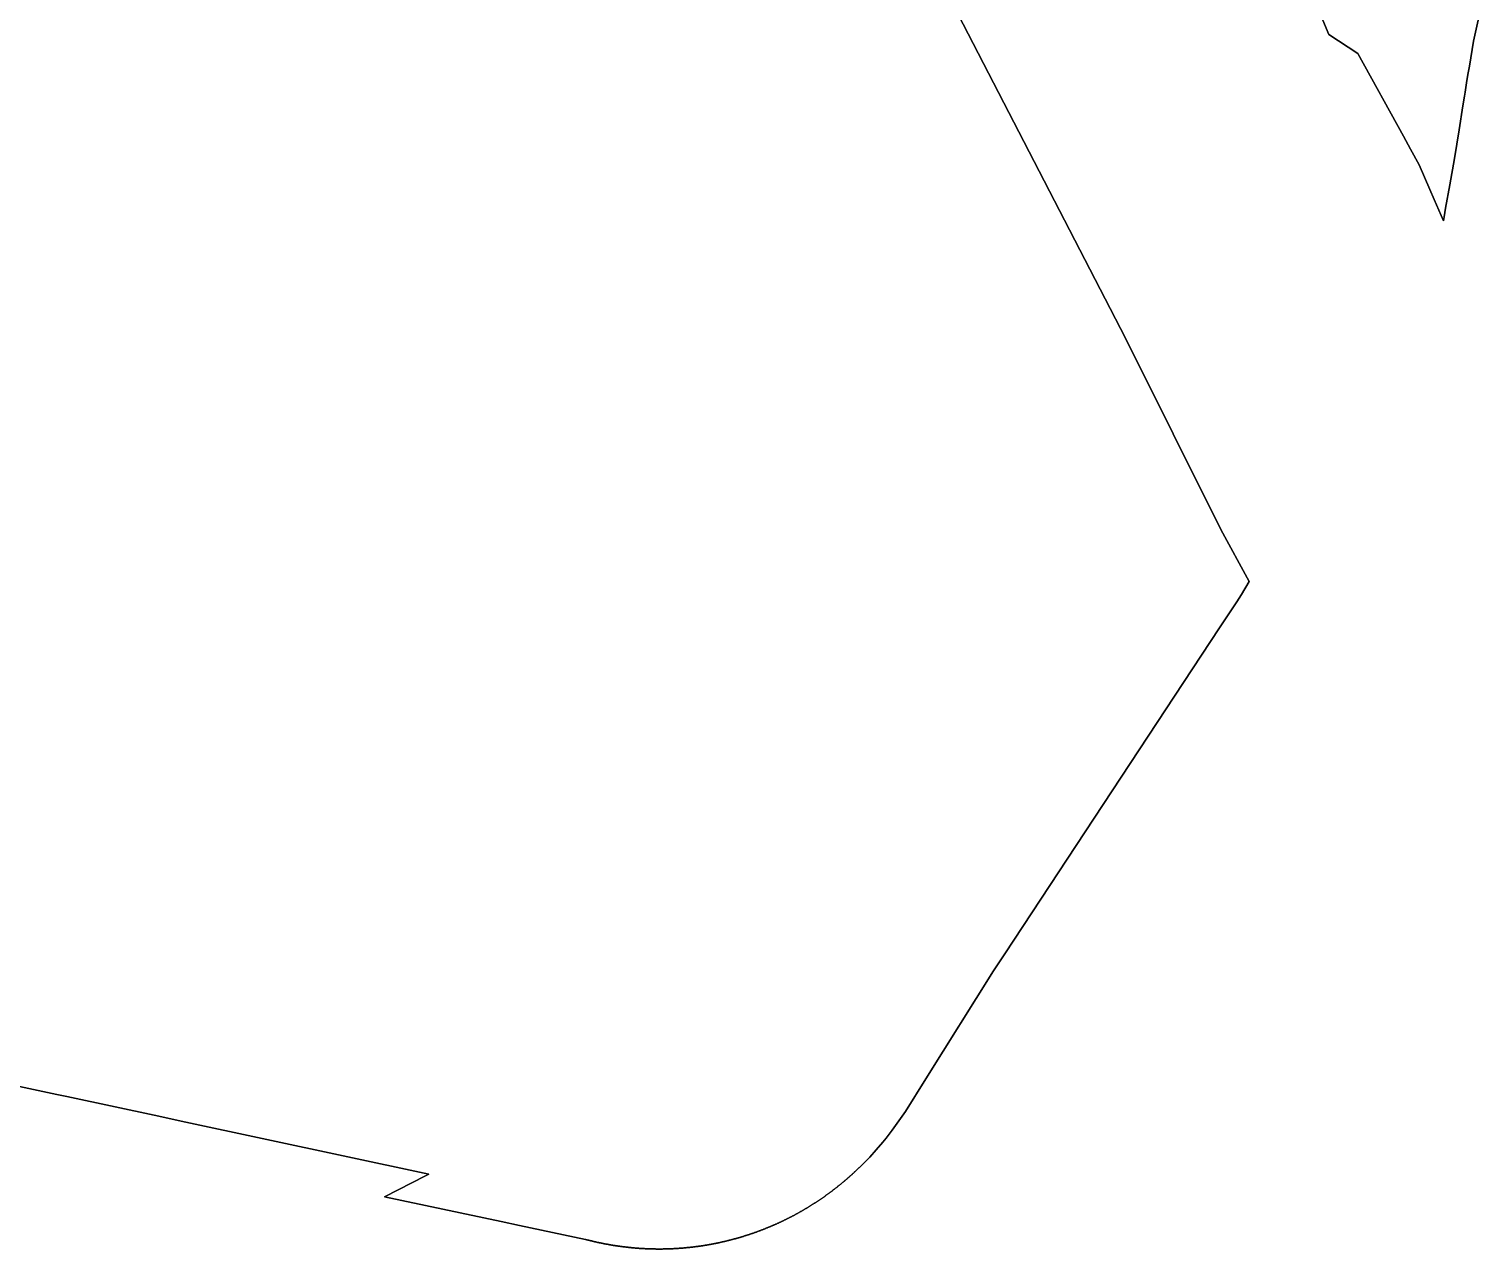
# Model space of a CAD drawing. Header units: inches. Extents: x 1341578 to 1502124, y 557203 to 748561.
# Drawn here: x 1463022 to 1466446, y 574742 to 577625 of the extents above; entities that cross this region are included whole.
import ezdxf

# ---------------------------------------------------------------- set-up
doc = ezdxf.new("R2010")
doc.units = ezdxf.units.IN
doc.header["$MEASUREMENT"] = 0
doc.layers.add('Zipcode', color=7, linetype='Continuous')

msp = doc.modelspace()

# ---------------------------------------------------------------- linework, layer by layer
at = {"layer": 'Zipcode'}
for points in [[(1466026.7, 577772.8), (1466093.4, 577612.2), (1466161.9, 577567.1), (1466269.7, 577371.5), (1466286.6, 577340.9), (1466307.1, 577303.6), (1466332, 577245.7), (1466342.4, 577221.6), (1466364.1, 577171.3), (1466365.9, 577181.4), (1466369.1, 577201.6), (1466379, 577256.4), (1466390.2, 577318.6), (1466401.2, 577386.6), (1466410.2, 577443.1), (1466413.9, 577465.9), (1466415.5, 577475.9), (1466419, 577497.3), (1466422.2, 577517.1), (1466425.5, 577536.9), (1466428.8, 577556.6), (1466432, 577576.3), (1466435.4, 577596.1), (1466445.9, 577646.1)], [(1466445.9, 577646.1), (1466435.4, 577596.1), (1466432, 577576.3), (1466428.8, 577556.6), (1466425.5, 577536.9), (1466422.2, 577517.1), (1466419, 577497.3), (1466415.5, 577475.9), (1466413.9, 577465.9), (1466410.2, 577443.1), (1466401.2, 577386.6), (1466390.2, 577318.6), (1466379, 577256.4), (1466369.1, 577201.6), (1466365.9, 577181.4), (1466364.1, 577171.3), (1466342.4, 577221.6), (1466332, 577245.7), (1466307.1, 577303.6), (1466286.6, 577340.9), (1466269.7, 577371.5), (1466161.9, 577567.1), (1466093.4, 577612.2), (1466026.7, 577772.8)], [(1462418, 575250.4), (1463087.4, 575107.1), (1463111.3, 575102), (1463328.4, 575055.5), (1463381.2, 575044.1), (1463966.5, 574918.8), (1463958.5, 574914.6), (1463862, 574864.7), (1464137.5, 574806.5), (1464180.9, 574797.3), (1464336.7, 574764.5), (1464338, 574764.1), (1464339.4, 574763.7), (1464340.7, 574763.4), (1464342.1, 574763), (1464343.5, 574762.7), (1464344, 574762.6), (1464344.8, 574762.3), (1464346.2, 574762), (1464347.6, 574761.7), (1464348.9, 574761.3), (1464350.3, 574761), (1464351.7, 574760.7), (1464353, 574760.3), (1464354.4, 574760), (1464355.8, 574759.7), (1464357.1, 574759.4), (1464358.5, 574759), (1464359.9, 574758.7), (1464361.2, 574758.4), (1464362.6, 574758.1), (1464364, 574757.8), (1464365.4, 574757.5), (1464366.7, 574757.2), (1464368.1, 574756.9), (1464369.5, 574756.6), (1464370.8, 574756.3), (1464372.2, 574756), (1464373.6, 574755.7), (1464375, 574755.4), (1464376.4, 574755.2), (1464377.7, 574754.9), (1464379.1, 574754.6), (1464380.5, 574754.3), (1464381.9, 574754.1), (1464383.3, 574753.8), (1464384.6, 574753.5), (1464386, 574753.3), (1464387.4, 574753), (1464388.5, 574752.8), (1464388.8, 574752.8), (1464390.2, 574752.5), (1464391.5, 574752.3), (1464392.9, 574752), (1464393.7, 574751.9), (1464394.3, 574751.8), (1464395.7, 574751.5), (1464397.1, 574751.3), (1464398.5, 574751.1), (1464399.9, 574750.8), (1464401.2, 574750.6), (1464402.6, 574750.4), (1464403.9, 574750.2), (1464404, 574750.2), (1464405.4, 574749.9), (1464406.8, 574749.7), (1464408.2, 574749.5), (1464408.3, 574749.5), (1464409.6, 574749.3), (1464411, 574749.1), (1464412.4, 574748.9), (1464413.2, 574748.8), (1464413.8, 574748.7), (1464415.1, 574748.5), (1464416.5, 574748.3), (1464417.9, 574748.1), (1464419.3, 574747.9), (1464420.7, 574747.7), (1464422.1, 574747.5), (1464423.5, 574747.3), (1464424.9, 574747.2), (1464426.3, 574747), (1464427.7, 574746.8), (1464429.1, 574746.6), (1464430.5, 574746.5), (1464431.9, 574746.3), (1464433.3, 574746.1), (1464434.7, 574746), (1464436.1, 574745.8), (1464437.5, 574745.7), (1464438.9, 574745.5), (1464440.3, 574745.4), (1464441.7, 574745.2), (1464443.1, 574745.1), (1464444.5, 574744.9), (1464445.8, 574744.8), (1464447.2, 574744.7), (1464448.6, 574744.5), (1464450.1, 574744.4), (1464451.5, 574744.3), (1464452.9, 574744.2), (1464454.3, 574744.1), (1464455.7, 574743.9), (1464457.1, 574743.8), (1464458.5, 574743.7), (1464459.9, 574743.6), (1464461.3, 574743.5), (1464462.7, 574743.4), (1464464.1, 574743.3), (1464465.5, 574743.2), (1464466.9, 574743.1), (1464468.3, 574743), (1464469.7, 574742.9), (1464471.1, 574742.9), (1464472.5, 574742.8), (1464473.9, 574742.7), (1464475.3, 574742.6), (1464476.7, 574742.6), (1464478.1, 574742.5), (1464479.5, 574742.4), (1464480.9, 574742.4), (1464482.3, 574742.3), (1464483.1, 574742.3), (1464483.7, 574742.2), (1464484.4, 574742.2), (1464485.1, 574742.2), (1464486.5, 574742.1), (1464487.9, 574742.1), (1464489.3, 574742), (1464490.7, 574742), (1464492.2, 574741.9), (1464493.6, 574741.9), (1464495, 574741.9), (1464496.4, 574741.8), (1464497.8, 574741.8), (1464499.2, 574741.8), (1464500.6, 574741.8), (1464502, 574741.8), (1464503.4, 574741.7), (1464504.8, 574741.7), (1464506.2, 574741.7), (1464507.6, 574741.7), (1464509, 574741.7), (1464509.7, 574741.7), (1464510.4, 574741.7), (1464511.8, 574741.7), (1464513.2, 574741.7), (1464514.6, 574741.7), (1464516, 574741.7), (1464517.5, 574741.7), (1464518, 574741.7), (1464518.9, 574741.7), (1464520.3, 574741.8), (1464521.7, 574741.8), (1464523.1, 574741.8), (1464523.7, 574741.8), (1464524.5, 574741.8), (1464525.9, 574741.9), (1464527.3, 574741.9), (1464528.7, 574741.9), (1464530.1, 574742), (1464531.5, 574742), (1464532.9, 574742.1), (1464534.3, 574742.1), (1464535.7, 574742.2), (1464537.1, 574742.2), (1464538.5, 574742.3), (1464539.9, 574742.3), (1464541.3, 574742.4), (1464541.8, 574742.4), (1464542.7, 574742.4), (1464544.2, 574742.5), (1464545.6, 574742.6), (1464547, 574742.7), (1464548.4, 574742.7), (1464549.8, 574742.8), (1464551.2, 574742.9), (1464552.6, 574743), (1464554, 574743.1), (1464555.4, 574743.2), (1464556.8, 574743.3), (1464558.2, 574743.4), (1464559.6, 574743.5), (1464561, 574743.6), (1464562.4, 574743.7), (1464563.8, 574743.8), (1464565.2, 574743.9), (1464566.6, 574744), (1464568, 574744.1), (1464569.4, 574744.2), (1464570.8, 574744.4), (1464572.2, 574744.5), (1464573.6, 574744.6), (1464575, 574744.7), (1464576.4, 574744.9), (1464577.8, 574745), (1464579.2, 574745.2), (1464580.6, 574745.3), (1464582, 574745.4), (1464583.4, 574745.6), (1464584.8, 574745.7), (1464586.2, 574745.9), (1464587.6, 574746.1), (1464589, 574746.2), (1464590.4, 574746.4), (1464591.8, 574746.6), (1464593.2, 574746.7), (1464594.6, 574746.9), (1464596, 574747.1), (1464597.4, 574747.3), (1464598.8, 574747.4), (1464600.1, 574747.6), (1464600.9, 574747.7), (1464601.5, 574747.8), (1464602.5, 574747.9), (1464602.9, 574748), (1464604.3, 574748.2), (1464605.7, 574748.4), (1464607.1, 574748.6), (1464608.5, 574748.8), (1464609.9, 574749), (1464611.3, 574749.2), (1464612.7, 574749.4), (1464614.1, 574749.6), (1464615.5, 574749.8), (1464616.8, 574750), (1464618.2, 574750.3), (1464619.6, 574750.5), (1464621, 574750.7), (1464622.4, 574751), (1464623.8, 574751.2), (1464625.2, 574751.4), (1464626.5, 574751.7), (1464627.9, 574751.9), (1464629.3, 574752.1), (1464630.7, 574752.4), (1464631.4, 574752.5), (1464632.1, 574752.6), (1464633.5, 574752.9), (1464634.9, 574753.2), (1464636.2, 574753.4), (1464637.6, 574753.7), (1464639, 574753.9), (1464640.4, 574754.2), (1464641.8, 574754.5), (1464643.1, 574754.8), (1464644.5, 574755), (1464645.9, 574755.3), (1464647.3, 574755.6), (1464648.6, 574755.9), (1464650, 574756.2), (1464651.4, 574756.5), (1464652.8, 574756.7), (1464654.1, 574757), (1464655.5, 574757.3), (1464656.9, 574757.6), (1464658.3, 574757.9), (1464659.6, 574758.3), (1464661, 574758.6), (1464662.4, 574758.9), (1464663.8, 574759.2), (1464665.1, 574759.5), (1464666.5, 574759.8), (1464667.9, 574760.2), (1464669.2, 574760.5), (1464670.6, 574760.8), (1464672, 574761.2), (1464673.3, 574761.5), (1464674.7, 574761.8), (1464675.4, 574762), (1464676, 574762.2), (1464676.6, 574762.3), (1464677.4, 574762.5), (1464678.8, 574762.9), (1464680.1, 574763.2), (1464681.5, 574763.6), (1464682.9, 574763.9), (1464683.6, 574764.1), (1464684.2, 574764.3), (1464685.6, 574764.6), (1464686.9, 574765), (1464688.3, 574765.4), (1464689.6, 574765.7), (1464691, 574766.1), (1464692.4, 574766.5), (1464693.7, 574766.9), (1464694.2, 574767), (1464695.1, 574767.2), (1464696.4, 574767.6), (1464697.8, 574768), (1464699.1, 574768.4), (1464700.5, 574768.8), (1464701.8, 574769.2), (1464702.3, 574769.3), (1464703.2, 574769.6), (1464704.2, 574769.9), (1464704.5, 574770), (1464705.9, 574770.4), (1464707.2, 574770.8), (1464708.6, 574771.2), (1464709.9, 574771.6), (1464711.2, 574772), (1464712.6, 574772.5), (1464713.9, 574772.9), (1464715.3, 574773.3), (1464716.6, 574773.7), (1464717.9, 574774.2), (1464719.3, 574774.6), (1464720.6, 574775), (1464722, 574775.5), (1464723.3, 574775.9), (1464724.6, 574776.3), (1464725.5, 574776.7), (1464726, 574776.8), (1464727.3, 574777.2), (1464728.6, 574777.7), (1464730, 574778.1), (1464731.3, 574778.6), (1464732.6, 574779.1), (1464733.9, 574779.5), (1464735.3, 574780), (1464736.6, 574780.5), (1464737.9, 574780.9), (1464739.2, 574781.4), (1464740.6, 574781.9), (1464741.9, 574782.4), (1464743.2, 574782.8), (1464744.5, 574783.3), (1464745.8, 574783.8), (1464747.2, 574784.3), (1464748.5, 574784.8), (1464749.8, 574785.3), (1464751.1, 574785.8), (1464752.4, 574786.3), (1464753.7, 574786.8), (1464755.1, 574787.3), (1464756.4, 574787.8), (1464757.7, 574788.3), (1464759, 574788.8), (1464760.3, 574789.3), (1464761.6, 574789.9), (1464762.3, 574790.1), (1464762.9, 574790.4), (1464764.2, 574790.9), (1464765.5, 574791.4), (1464766.8, 574792), (1464768.1, 574792.5), (1464769.4, 574793), (1464770.7, 574793.6), (1464772, 574794.1), (1464773.3, 574794.7), (1464774.6, 574795.2), (1464775.9, 574795.7), (1464777.2, 574796.3), (1464777.9, 574796.6), (1464778.5, 574796.9), (1464779.8, 574797.4), (1464781.1, 574798), (1464781.8, 574798.3), (1464782.3, 574798.5), (1464783.6, 574799.1), (1464784.9, 574799.7), (1464786.2, 574800.2), (1464787.5, 574800.8), (1464788.8, 574801.4), (1464790.1, 574802), (1464791.3, 574802.5), (1464792.6, 574803.1), (1464793.9, 574803.7), (1464795.2, 574804.3), (1464796.4, 574804.9), (1464797.7, 574805.5), (1464799, 574806.1), (1464799.7, 574806.4), (1464800.3, 574806.7), (1464801.5, 574807.3), (1464802.8, 574807.9), (1464804.1, 574808.5), (1464805.3, 574809.1), (1464806.6, 574809.7), (1464807.9, 574810.3), (1464809.1, 574811), (1464810.4, 574811.6), (1464811.7, 574812.2), (1464812.9, 574812.8), (1464814.2, 574813.5), (1464815.4, 574814.1), (1464816.7, 574814.7), (1464817.9, 574815.4), (1464819.2, 574816), (1464820.4, 574816.6), (1464821.7, 574817.3), (1464822.9, 574817.9), (1464824.2, 574818.6), (1464825.4, 574819.2), (1464826.7, 574819.9), (1464827.9, 574820.5), (1464829.2, 574821.2), (1464830.4, 574821.9), (1464831.6, 574822.5), (1464832.9, 574823.2), (1464834.1, 574823.9), (1464835.3, 574824.5), (1464836.6, 574825.2), (1464837.8, 574825.9), (1464839, 574826.6), (1464840.3, 574827.3), (1464841.5, 574827.9), (1464842.7, 574828.6), (1464843.8, 574829.3), (1464845.2, 574830), (1464846.4, 574830.7), (1464847.6, 574831.4), (1464848.8, 574832.1), (1464850, 574832.8), (1464851.3, 574833.5), (1464852.5, 574834.2), (1464853.7, 574834.9), (1464854.9, 574835.6), (1464856.1, 574836.4), (1464857.3, 574837.1), (1464858.5, 574837.8), (1464859.2, 574838.2), (1464859.7, 574838.5), (1464860.9, 574839.3), (1464862.1, 574840), (1464863.3, 574840.7), (1464864.5, 574841.4), (1464865.7, 574842.2), (1464866.9, 574842.9), (1464868.1, 574843.7), (1464869.3, 574844.4), (1464870.5, 574845.1), (1464871.7, 574845.9), (1464872.9, 574846.6), (1464874.1, 574847.4), (1464875.3, 574848.2), (1464876.5, 574848.9), (1464877.6, 574849.7), (1464878.8, 574850.4), (1464880, 574851.2), (1464881.2, 574852), (1464882.3, 574852.7), (1464883.5, 574853.5), (1464884.7, 574854.3), (1464885.9, 574855.1), (1464887, 574855.8), (1464888.2, 574856.6), (1464889.4, 574857.4), (1464890.5, 574858.2), (1464891.7, 574859), (1464892.9, 574859.8), (1464894, 574860.6), (1464895.2, 574861.4), (1464896.3, 574862.2), (1464897.5, 574863), (1464898.6, 574863.8), (1464899.8, 574864.6), (1464900.9, 574865.4), (1464902.1, 574866.2), (1464903.2, 574867), (1464904.4, 574867.8), (1464905.5, 574868.7), (1464906.7, 574869.5), (1464907.8, 574870.3), (1464909, 574871.1), (1464910.1, 574871.9), (1464911.2, 574872.8), (1464912.3, 574873.6), (1464912.4, 574873.6), (1464913.5, 574874.4), (1464914.6, 574875.3), (1464915.7, 574876.1), (1464916.9, 574877), (1464918, 574877.8), (1464918.8, 574878.4), (1464919.1, 574878.7), (1464920.2, 574879.5), (1464921.4, 574880.4), (1464922.5, 574881.2), (1464923.6, 574882.1), (1464924.7, 574882.9), (1464925.5, 574883.5), (1464925.8, 574883.8), (1464926.9, 574884.6), (1464928, 574885.5), (1464929.1, 574886.4), (1464930.2, 574887.3), (1464931.3, 574888.1), (1464932.4, 574889), (1464933.5, 574889.9), (1464934.6, 574890.8), (1464935.7, 574891.6), (1464936.8, 574892.5), (1464937.9, 574893.4), (1464939, 574894.3), (1464940.1, 574895.2), (1464941.2, 574896.1), (1464942.3, 574897), (1464942.8, 574897.4), (1464943.4, 574897.9), (1464943.8, 574898.3), (1464944.4, 574898.8), (1464945.5, 574899.7), (1464946.6, 574900.6), (1464947.7, 574901.5), (1464948.7, 574902.4), (1464949.8, 574903.3), (1464950.9, 574904.2), (1464951.9, 574905.1), (1464953, 574906), (1464954.1, 574907), (1464955.1, 574907.9), (1464956.2, 574908.8), (1464956.6, 574909.2), (1464957.3, 574909.7), (1464958.3, 574910.7), (1464959.4, 574911.6), (1464960.2, 574912.3), (1464960.4, 574912.5), (1464961.5, 574913.5), (1464962.5, 574914.4), (1464963.6, 574915.3), (1464964.6, 574916.3), (1464965.7, 574917.2), (1464966.7, 574918.2), (1464967.7, 574919.1), (1464968.8, 574920.1), (1464969.8, 574921), (1464970.8, 574922), (1464971.9, 574922.9), (1464972.4, 574923.5), (1464972.9, 574923.9), (1464973.9, 574924.8), (1464974.9, 574925.8), (1464976, 574926.8), (1464977, 574927.7), (1464978, 574928.7), (1464979, 574929.7), (1464980, 574930.6), (1464981.1, 574931.6), (1464982.1, 574932.6), (1464983.1, 574933.6), (1464984.1, 574934.6), (1465008.6, 574958.5), (1465024, 574976.2), (1465039.3, 574993.9), (1465047, 575003.4), (1465061.7, 575022.8), (1465077.1, 575044.6), (1465092.9, 575067), (1465141.2, 575143.9), (1465301.3, 575399), (1465327.9, 575439.3), (1465835.2, 576209.8), (1465875.7, 576271.3), (1465887, 576288.4), (1465905.3, 576319.1), (1465838.1, 576441.8), (1465613, 576893.9), (1465192.8, 577706.9)], [(1465192.8, 577706.9), (1465613, 576893.9), (1465838.1, 576441.8), (1465905.3, 576319.1), (1465887, 576288.4), (1465875.7, 576271.3), (1465835.2, 576209.8), (1465327.9, 575439.3), (1465301.3, 575399), (1465141.2, 575143.9), (1465092.9, 575067), (1465077.1, 575044.6), (1465061.7, 575022.8), (1465047, 575003.4), (1465039.3, 574993.9), (1465024, 574976.2), (1465008.6, 574958.5), (1464984.1, 574934.6), (1464983.1, 574933.6), (1464982.1, 574932.6), (1464981.1, 574931.6), (1464980, 574930.6), (1464979, 574929.7), (1464978, 574928.7), (1464977, 574927.7), (1464976, 574926.8), (1464974.9, 574925.8), (1464973.9, 574924.8), (1464972.9, 574923.9), (1464972.4, 574923.5), (1464971.9, 574922.9), (1464970.8, 574922), (1464969.8, 574921), (1464968.8, 574920.1), (1464967.7, 574919.1), (1464966.7, 574918.2), (1464965.7, 574917.2), (1464964.6, 574916.3), (1464963.6, 574915.3), (1464962.5, 574914.4), (1464961.5, 574913.5), (1464960.4, 574912.5), (1464960.2, 574912.3), (1464959.4, 574911.6), (1464958.3, 574910.7), (1464957.3, 574909.7), (1464956.6, 574909.2), (1464956.2, 574908.8), (1464955.1, 574907.9), (1464954.1, 574907), (1464953, 574906), (1464951.9, 574905.1), (1464950.9, 574904.2), (1464949.8, 574903.3), (1464948.7, 574902.4), (1464947.7, 574901.5), (1464946.6, 574900.6), (1464945.5, 574899.7), (1464944.4, 574898.8), (1464943.8, 574898.3), (1464943.4, 574897.9), (1464942.8, 574897.4), (1464942.3, 574897), (1464941.2, 574896.1), (1464940.1, 574895.2), (1464939, 574894.3), (1464937.9, 574893.4), (1464936.8, 574892.5), (1464935.7, 574891.6), (1464934.6, 574890.8), (1464933.5, 574889.9), (1464932.4, 574889), (1464931.3, 574888.1), (1464930.2, 574887.3), (1464929.1, 574886.4), (1464928, 574885.5), (1464926.9, 574884.6), (1464925.8, 574883.8), (1464925.5, 574883.5), (1464924.7, 574882.9), (1464923.6, 574882.1), (1464922.5, 574881.2), (1464921.4, 574880.4), (1464920.2, 574879.5), (1464919.1, 574878.7), (1464918.8, 574878.4), (1464918, 574877.8), (1464916.9, 574877), (1464915.7, 574876.1), (1464914.6, 574875.3), (1464913.5, 574874.4), (1464912.4, 574873.6), (1464912.3, 574873.6), (1464911.2, 574872.8), (1464910.1, 574871.9), (1464909, 574871.1), (1464907.8, 574870.3), (1464906.7, 574869.5), (1464905.5, 574868.7), (1464904.4, 574867.8), (1464903.2, 574867), (1464902.1, 574866.2), (1464900.9, 574865.4), (1464899.8, 574864.6), (1464898.6, 574863.8), (1464897.5, 574863), (1464896.3, 574862.2), (1464895.2, 574861.4), (1464894, 574860.6), (1464892.9, 574859.8), (1464891.7, 574859), (1464890.5, 574858.2), (1464889.4, 574857.4), (1464888.2, 574856.6), (1464887, 574855.8), (1464885.9, 574855.1), (1464884.7, 574854.3), (1464883.5, 574853.5), (1464882.3, 574852.7), (1464881.2, 574852), (1464880, 574851.2), (1464878.8, 574850.4), (1464877.6, 574849.7), (1464876.5, 574848.9), (1464875.3, 574848.2), (1464874.1, 574847.4), (1464872.9, 574846.6), (1464871.7, 574845.9), (1464870.5, 574845.1), (1464869.3, 574844.4), (1464868.1, 574843.7), (1464866.9, 574842.9), (1464865.7, 574842.2), (1464864.5, 574841.4), (1464863.3, 574840.7), (1464862.1, 574840), (1464860.9, 574839.3), (1464859.7, 574838.5), (1464859.2, 574838.2), (1464858.5, 574837.8), (1464857.3, 574837.1), (1464856.1, 574836.4), (1464854.9, 574835.6), (1464853.7, 574834.9), (1464852.5, 574834.2), (1464851.3, 574833.5), (1464850, 574832.8), (1464848.8, 574832.1), (1464847.6, 574831.4), (1464846.4, 574830.7), (1464845.2, 574830), (1464843.8, 574829.3), (1464842.7, 574828.6), (1464841.5, 574827.9), (1464840.3, 574827.3), (1464839, 574826.6), (1464837.8, 574825.9), (1464836.6, 574825.2), (1464835.3, 574824.5), (1464834.1, 574823.9), (1464832.9, 574823.2), (1464831.6, 574822.5), (1464830.4, 574821.9), (1464829.2, 574821.2), (1464827.9, 574820.5), (1464826.7, 574819.9), (1464825.4, 574819.2), (1464824.2, 574818.6), (1464822.9, 574817.9), (1464821.7, 574817.3), (1464820.4, 574816.6), (1464819.2, 574816), (1464817.9, 574815.4), (1464816.7, 574814.7), (1464815.4, 574814.1), (1464814.2, 574813.5), (1464812.9, 574812.8), (1464811.7, 574812.2), (1464810.4, 574811.6), (1464809.1, 574811), (1464807.9, 574810.3), (1464806.6, 574809.7), (1464805.3, 574809.1), (1464804.1, 574808.5), (1464802.8, 574807.9), (1464801.5, 574807.3), (1464800.3, 574806.7), (1464799.7, 574806.4), (1464799, 574806.1), (1464797.7, 574805.5), (1464796.4, 574804.9), (1464795.2, 574804.3), (1464793.9, 574803.7), (1464792.6, 574803.1), (1464791.3, 574802.5), (1464790.1, 574802), (1464788.8, 574801.4), (1464787.5, 574800.8), (1464786.2, 574800.2), (1464784.9, 574799.7), (1464783.6, 574799.1), (1464782.3, 574798.5), (1464781.8, 574798.3), (1464781.1, 574798), (1464779.8, 574797.4), (1464778.5, 574796.9), (1464777.9, 574796.6), (1464777.2, 574796.3), (1464775.9, 574795.7), (1464774.6, 574795.2), (1464773.3, 574794.7), (1464772, 574794.1), (1464770.7, 574793.6), (1464769.4, 574793), (1464768.1, 574792.5), (1464766.8, 574792), (1464765.5, 574791.4), (1464764.2, 574790.9), (1464762.9, 574790.4), (1464762.3, 574790.1), (1464761.6, 574789.9), (1464760.3, 574789.3), (1464759, 574788.8), (1464757.7, 574788.3), (1464756.4, 574787.8), (1464755.1, 574787.3), (1464753.7, 574786.8), (1464752.4, 574786.3), (1464751.1, 574785.8), (1464749.8, 574785.3), (1464748.5, 574784.8), (1464747.2, 574784.3), (1464745.8, 574783.8), (1464744.5, 574783.3), (1464743.2, 574782.8), (1464741.9, 574782.4), (1464740.6, 574781.9), (1464739.2, 574781.4), (1464737.9, 574780.9), (1464736.6, 574780.5), (1464735.3, 574780), (1464733.9, 574779.5), (1464732.6, 574779.1), (1464731.3, 574778.6), (1464730, 574778.1), (1464728.6, 574777.7), (1464727.3, 574777.2), (1464726, 574776.8), (1464725.5, 574776.7), (1464724.6, 574776.3), (1464723.3, 574775.9), (1464722, 574775.5), (1464720.6, 574775), (1464719.3, 574774.6), (1464717.9, 574774.2), (1464716.6, 574773.7), (1464715.3, 574773.3), (1464713.9, 574772.9), (1464712.6, 574772.5), (1464711.2, 574772), (1464709.9, 574771.6), (1464708.6, 574771.2), (1464707.2, 574770.8), (1464705.9, 574770.4), (1464704.5, 574770), (1464704.2, 574769.9), (1464703.2, 574769.6), (1464702.3, 574769.3), (1464701.8, 574769.2), (1464700.5, 574768.8), (1464699.1, 574768.4), (1464697.8, 574768), (1464696.4, 574767.6), (1464695.1, 574767.2), (1464694.2, 574767), (1464693.7, 574766.9), (1464692.4, 574766.5), (1464691, 574766.1), (1464689.6, 574765.7), (1464688.3, 574765.4), (1464686.9, 574765), (1464685.6, 574764.6), (1464684.2, 574764.3), (1464683.6, 574764.1), (1464682.9, 574763.9), (1464681.5, 574763.6), (1464680.1, 574763.2), (1464678.8, 574762.9), (1464677.4, 574762.5), (1464676.6, 574762.3), (1464676, 574762.2), (1464675.4, 574762), (1464674.7, 574761.8), (1464673.3, 574761.5), (1464672, 574761.2), (1464670.6, 574760.8), (1464669.2, 574760.5), (1464667.9, 574760.2), (1464666.5, 574759.8), (1464665.1, 574759.5), (1464663.8, 574759.2), (1464662.4, 574758.9), (1464661, 574758.6), (1464659.6, 574758.3), (1464658.3, 574757.9), (1464656.9, 574757.6), (1464655.5, 574757.3), (1464654.1, 574757), (1464652.8, 574756.7), (1464651.4, 574756.5), (1464650, 574756.2), (1464648.6, 574755.9), (1464647.3, 574755.6), (1464645.9, 574755.3), (1464644.5, 574755), (1464643.1, 574754.8), (1464641.8, 574754.5), (1464640.4, 574754.2), (1464639, 574753.9), (1464637.6, 574753.7), (1464636.2, 574753.4), (1464634.9, 574753.2), (1464633.5, 574752.9), (1464632.1, 574752.6), (1464631.4, 574752.5), (1464630.7, 574752.4), (1464629.3, 574752.1), (1464627.9, 574751.9), (1464626.5, 574751.7), (1464625.2, 574751.4), (1464623.8, 574751.2), (1464622.4, 574751), (1464621, 574750.7), (1464619.6, 574750.5), (1464618.2, 574750.3), (1464616.8, 574750), (1464615.5, 574749.8), (1464614.1, 574749.6), (1464612.7, 574749.4), (1464611.3, 574749.2), (1464609.9, 574749), (1464608.5, 574748.8), (1464607.1, 574748.6), (1464605.7, 574748.4), (1464604.3, 574748.2), (1464602.9, 574748), (1464602.5, 574747.9), (1464601.5, 574747.8), (1464600.9, 574747.7), (1464600.1, 574747.6), (1464598.8, 574747.4), (1464597.4, 574747.3), (1464596, 574747.1), (1464594.6, 574746.9), (1464593.2, 574746.7), (1464591.8, 574746.6), (1464590.4, 574746.4), (1464589, 574746.2), (1464587.6, 574746.1), (1464586.2, 574745.9), (1464584.8, 574745.7), (1464583.4, 574745.6), (1464582, 574745.4), (1464580.6, 574745.3), (1464579.2, 574745.2), (1464577.8, 574745), (1464576.4, 574744.9), (1464575, 574744.7), (1464573.6, 574744.6), (1464572.2, 574744.5), (1464570.8, 574744.4), (1464569.4, 574744.2), (1464568, 574744.1), (1464566.6, 574744), (1464565.2, 574743.9), (1464563.8, 574743.8), (1464562.4, 574743.7), (1464561, 574743.6), (1464559.6, 574743.5), (1464558.2, 574743.4), (1464556.8, 574743.3), (1464555.4, 574743.2), (1464554, 574743.1), (1464552.6, 574743), (1464551.2, 574742.9), (1464549.8, 574742.8), (1464548.4, 574742.7), (1464547, 574742.7), (1464545.6, 574742.6), (1464544.2, 574742.5), (1464542.7, 574742.4), (1464541.8, 574742.4), (1464541.3, 574742.4), (1464539.9, 574742.3), (1464538.5, 574742.3), (1464537.1, 574742.2), (1464535.7, 574742.2), (1464534.3, 574742.1), (1464532.9, 574742.1), (1464531.5, 574742), (1464530.1, 574742), (1464528.7, 574741.9), (1464527.3, 574741.9), (1464525.9, 574741.9), (1464524.5, 574741.8), (1464523.7, 574741.8), (1464523.1, 574741.8), (1464521.7, 574741.8), (1464520.3, 574741.8), (1464518.9, 574741.7), (1464518, 574741.7), (1464517.5, 574741.7), (1464516, 574741.7), (1464514.6, 574741.7), (1464513.2, 574741.7), (1464511.8, 574741.7), (1464510.4, 574741.7), (1464509.7, 574741.7), (1464509, 574741.7), (1464507.6, 574741.7), (1464506.2, 574741.7), (1464504.8, 574741.7), (1464503.4, 574741.7), (1464502, 574741.8), (1464500.6, 574741.8), (1464499.2, 574741.8), (1464497.8, 574741.8), (1464496.4, 574741.8), (1464495, 574741.9), (1464493.6, 574741.9), (1464492.2, 574741.9), (1464490.7, 574742), (1464489.3, 574742), (1464487.9, 574742.1), (1464486.5, 574742.1), (1464485.1, 574742.2), (1464484.4, 574742.2), (1464483.7, 574742.2), (1464483.1, 574742.3), (1464482.3, 574742.3), (1464480.9, 574742.4), (1464479.5, 574742.4), (1464478.1, 574742.5), (1464476.7, 574742.6), (1464475.3, 574742.6), (1464473.9, 574742.7), (1464472.5, 574742.8), (1464471.1, 574742.9), (1464469.7, 574742.9), (1464468.3, 574743), (1464466.9, 574743.1), (1464465.5, 574743.2), (1464464.1, 574743.3), (1464462.7, 574743.4), (1464461.3, 574743.5), (1464459.9, 574743.6), (1464458.5, 574743.7), (1464457.1, 574743.8), (1464455.7, 574743.9), (1464454.3, 574744.1), (1464452.9, 574744.2), (1464451.5, 574744.3), (1464450.1, 574744.4), (1464448.6, 574744.5), (1464447.2, 574744.7), (1464445.8, 574744.8), (1464444.5, 574744.9), (1464443.1, 574745.1), (1464441.7, 574745.2), (1464440.3, 574745.4), (1464438.9, 574745.5), (1464437.5, 574745.7), (1464436.1, 574745.8), (1464434.7, 574746), (1464433.3, 574746.1), (1464431.9, 574746.3), (1464430.5, 574746.5), (1464429.1, 574746.6), (1464427.7, 574746.8), (1464426.3, 574747), (1464424.9, 574747.2), (1464423.5, 574747.3), (1464422.1, 574747.5), (1464420.7, 574747.7), (1464419.3, 574747.9), (1464417.9, 574748.1), (1464416.5, 574748.3), (1464415.1, 574748.5), (1464413.8, 574748.7), (1464413.2, 574748.8), (1464412.4, 574748.9), (1464411, 574749.1), (1464409.6, 574749.3), (1464408.3, 574749.5), (1464408.2, 574749.5), (1464406.8, 574749.7), (1464405.4, 574749.9), (1464404, 574750.2), (1464403.9, 574750.2), (1464402.6, 574750.4), (1464401.2, 574750.6), (1464399.9, 574750.8), (1464398.5, 574751.1), (1464397.1, 574751.3), (1464395.7, 574751.5), (1464394.3, 574751.8), (1464393.7, 574751.9), (1464392.9, 574752), (1464391.5, 574752.3), (1464390.2, 574752.5), (1464388.8, 574752.8), (1464388.5, 574752.8), (1464387.4, 574753), (1464386, 574753.3), (1464384.6, 574753.5), (1464383.3, 574753.8), (1464381.9, 574754.1), (1464380.5, 574754.3), (1464379.1, 574754.6), (1464377.7, 574754.9), (1464376.4, 574755.2), (1464375, 574755.4), (1464373.6, 574755.7), (1464372.2, 574756), (1464370.8, 574756.3), (1464369.5, 574756.6), (1464368.1, 574756.9), (1464366.7, 574757.2), (1464365.4, 574757.5), (1464364, 574757.8), (1464362.6, 574758.1), (1464361.2, 574758.4), (1464359.9, 574758.7), (1464358.5, 574759), (1464357.1, 574759.4), (1464355.8, 574759.7), (1464354.4, 574760), (1464353, 574760.3), (1464351.7, 574760.7), (1464350.3, 574761), (1464348.9, 574761.3), (1464347.6, 574761.7), (1464346.2, 574762), (1464344.8, 574762.3), (1464344, 574762.6), (1464343.5, 574762.7), (1464342.1, 574763), (1464340.7, 574763.4), (1464339.4, 574763.7), (1464338, 574764.1), (1464336.7, 574764.5), (1464180.9, 574797.3), (1464137.5, 574806.5), (1463862, 574864.7), (1463958.5, 574914.6), (1463966.5, 574918.8), (1463381.2, 575044.1), (1463328.4, 575055.5), (1463111.3, 575102), (1463087.4, 575107.1), (1462418, 575250.4)]]:
    msp.add_lwpolyline(points, dxfattribs=at)

doc.saveas('drawing.dxf')
